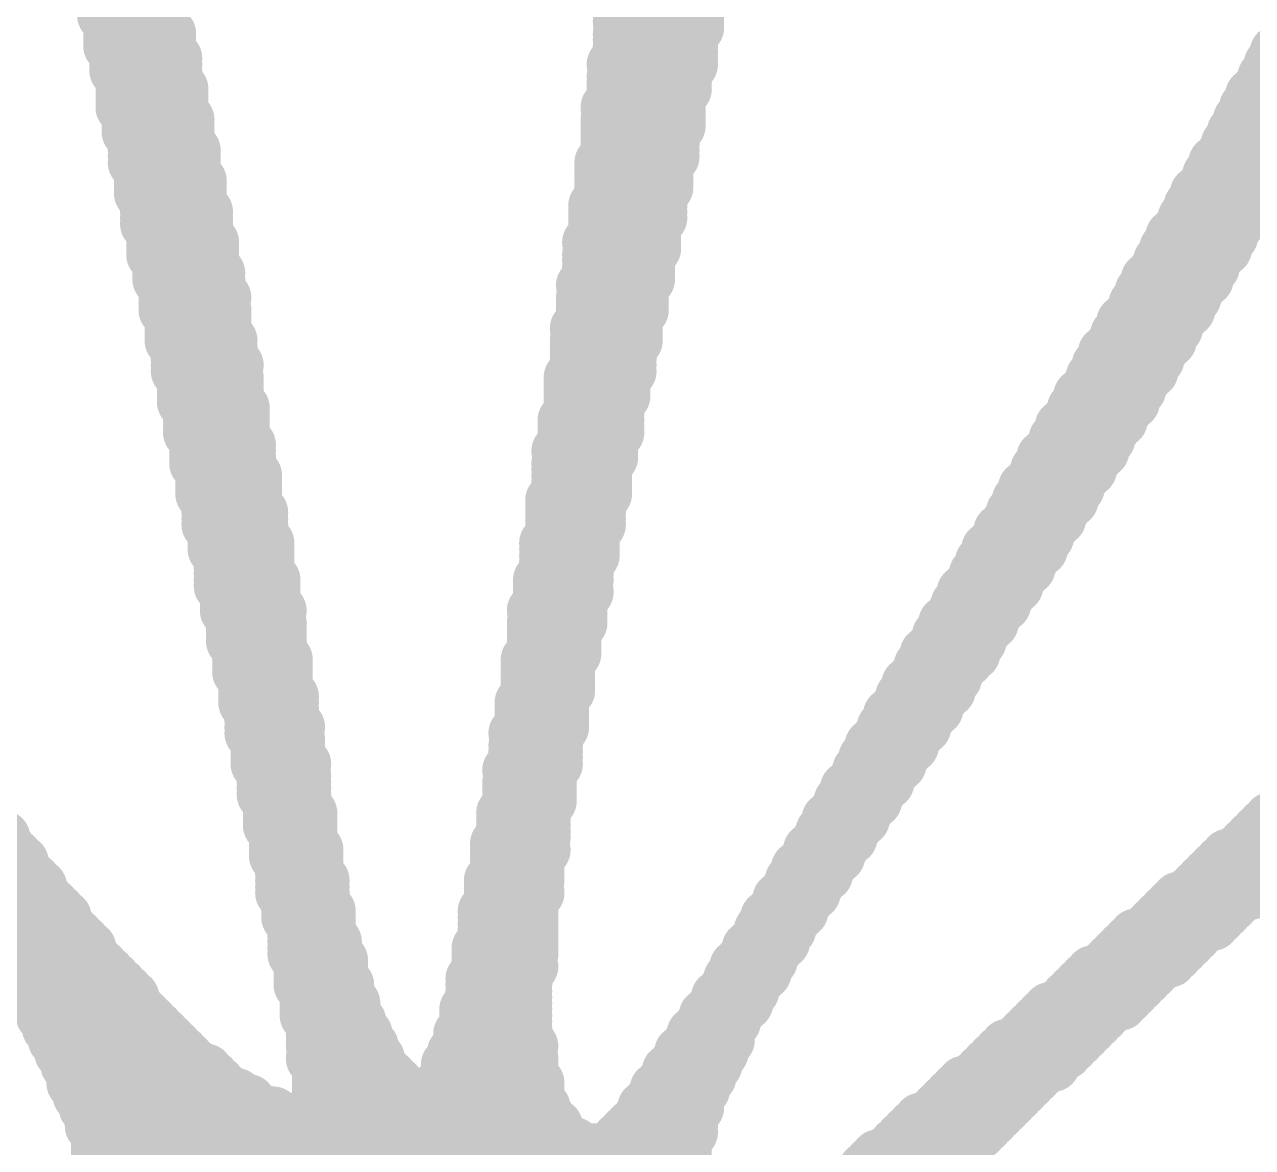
# Model space of a CAD drawing. Extents: x -305 to 3505, y -905 to 3905.
# Drawn here: x 2421.35 to 2466.35, y 2554.41 to 2595.59 of the extents above; entities that cross this region are included whole.
import ezdxf

# ---------------------------------------------------------------- set-up
doc = ezdxf.new("R2010")
doc.units = 0
doc.layers.add('2D_LINE_26', color=1, linetype='CONTINUOUS')

# ---------------------------------------------------------------- blocks, each defined once
blk = doc.blocks.new('SMOOTH_2')
at = {"const_width": 1}
blk.add_lwpolyline([(-0.5, 0, 1), (0.5, 0, 1)], format="xyb", close=True, dxfattribs=at)
blk = doc.blocks.new('DRAWING_23')
at = {"layer": '2D_LINE_26', "const_width": 2}
for points in [[(67.275, 264.375), (69.412, 264.375)], [(67.275, 264.15), (69.412, 264.15)], [(86.4, 264.375), (88.988, 264.375)], [(86.4, 264.15), (88.988, 264.15)], [(67.275, 263.925), (69.412, 263.925)], [(67.5, 263.7), (69.412, 263.7)], [(86.175, 263.7), (88.988, 263.7)], [(86.4, 263.925), (88.988, 263.925)], [(67.5, 263.475), (69.412, 263.475)], [(67.5, 263.25), (69.638, 263.25)], [(86.175, 263.25), (88.762, 263.25)], [(86.4, 263.475), (88.988, 263.475)], [(67.5, 263.025), (69.638, 263.025)], [(67.5, 262.8), (69.638, 262.8)], [(86.175, 263.025), (88.762, 263.025)], [(86.175, 262.8), (88.762, 262.8)], [(67.725, 262.575), (69.638, 262.575)], [(67.725, 262.35), (69.862, 262.35)], [(86.175, 262.575), (88.762, 262.575)], [(86.175, 262.35), (88.762, 262.35)], [(110.25, 262.575), (112.388, 262.575)], [(110.25, 262.35), (112.162, 262.35)], [(67.725, 262.125), (69.862, 262.125)], [(67.725, 261.9), (69.862, 261.9)], [(85.95, 262.125), (88.762, 262.125)], [(86.175, 261.9), (88.538, 261.9)], [(110.025, 262.125), (112.162, 262.125)], [(110.025, 261.9), (111.938, 261.9)], [(67.95, 261.675), (69.862, 261.675)], [(67.95, 261.45), (69.862, 261.45)], [(85.95, 261.675), (88.538, 261.675)], [(85.95, 261.45), (88.538, 261.45)], [(109.8, 261.675), (111.712, 261.675)], [(109.8, 261.45), (111.712, 261.45)], [(67.95, 261.225), (70.088, 261.225)], [(67.95, 261), (70.088, 261)], [(85.95, 261.225), (88.538, 261.225)], [(85.95, 261), (88.312, 261)], [(109.35, 261), (111.488, 261)], [(109.575, 261.225), (111.488, 261.225)], [(67.95, 260.775), (70.088, 260.775)], [(67.95, 260.55), (70.088, 260.55)], [(85.725, 260.55), (88.312, 260.55)], [(85.95, 260.775), (88.312, 260.775)], [(109.125, 260.55), (111.262, 260.55)], [(109.35, 260.775), (111.262, 260.775)], [(68.175, 260.325), (70.088, 260.325)], [(68.175, 260.1), (70.312, 260.1)], [(85.725, 260.1), (88.312, 260.1)], [(85.95, 260.325), (88.312, 260.325)], [(108.9, 260.1), (110.812, 260.1)], [(109.125, 260.325), (111.038, 260.325)], [(68.175, 259.875), (70.312, 259.875)], [(68.175, 259.65), (70.312, 259.65)], [(85.725, 259.875), (88.312, 259.875)], [(85.725, 259.65), (88.088, 259.65)], [(108.675, 259.65), (110.588, 259.65)], [(108.9, 259.875), (110.812, 259.875)], [(68.4, 259.425), (70.312, 259.425)], [(68.4, 259.2), (70.312, 259.2)], [(85.725, 259.425), (88.088, 259.425)], [(85.725, 259.2), (88.088, 259.2)], [(108.45, 259.2), (110.362, 259.2)], [(108.675, 259.425), (110.588, 259.425)], [(68.4, 258.975), (70.538, 258.975)], [(68.4, 258.75), (70.538, 258.75)], [(85.725, 258.975), (88.088, 258.975)], [(85.725, 258.75), (88.088, 258.75)], [(108.225, 258.75), (110.138, 258.75)], [(108.45, 258.975), (110.362, 258.975)], [(68.4, 258.525), (70.538, 258.525)], [(68.625, 258.3), (70.538, 258.3)], [(85.5, 258.525), (87.862, 258.525)], [(85.5, 258.3), (87.862, 258.3)], [(108, 258.525), (110.138, 258.525)], [(108, 258.3), (109.912, 258.3)], [(68.625, 258.075), (70.538, 258.075)], [(68.625, 257.85), (70.762, 257.85)], [(85.5, 258.075), (87.862, 258.075)], [(85.5, 257.85), (87.862, 257.85)], [(107.775, 258.075), (109.912, 258.075)], [(107.775, 257.85), (109.688, 257.85)], [(68.625, 257.625), (70.762, 257.625)], [(68.625, 257.4), (70.762, 257.4)], [(85.5, 257.625), (87.862, 257.625)], [(85.5, 257.4), (87.638, 257.4)], [(107.325, 257.4), (109.462, 257.4)], [(107.55, 257.625), (109.462, 257.625)], [(68.85, 257.175), (70.762, 257.175)], [(68.85, 256.95), (70.762, 256.95)], [(85.275, 256.95), (87.638, 256.95)], [(85.5, 257.175), (87.638, 257.175)], [(107.1, 256.95), (109.238, 256.95)], [(107.325, 257.175), (109.238, 257.175)], [(68.85, 256.725), (70.988, 256.725)], [(68.85, 256.5), (70.988, 256.5)], [(85.275, 256.725), (87.638, 256.725)], [(85.275, 256.5), (87.638, 256.5)], [(106.875, 256.5), (108.788, 256.5)], [(107.1, 256.725), (109.012, 256.725)], [(68.85, 256.275), (70.988, 256.275)], [(69.075, 256.05), (70.988, 256.05)], [(85.275, 256.275), (87.412, 256.275)], [(85.275, 256.05), (87.412, 256.05)], [(106.65, 256.05), (108.562, 256.05)], [(106.875, 256.275), (108.788, 256.275)], [(69.075, 255.825), (70.988, 255.825)], [(69.075, 255.6), (71.212, 255.6)], [(85.05, 255.6), (87.412, 255.6)], [(85.275, 255.825), (87.412, 255.825)], [(106.425, 255.825), (108.562, 255.825)], [(106.425, 255.6), (108.338, 255.6)], [(69.075, 255.375), (71.212, 255.375)], [(69.075, 255.15), (71.212, 255.15)], [(85.05, 255.15), (87.188, 255.15)], [(85.275, 255.375), (87.412, 255.375)], [(106.2, 255.375), (108.338, 255.375)], [(106.2, 255.15), (108.112, 255.15)], [(69.3, 254.925), (71.212, 254.925)], [(69.3, 254.7), (71.212, 254.7)], [(85.05, 254.925), (87.188, 254.925)], [(85.05, 254.7), (87.188, 254.7)], [(105.975, 254.925), (107.888, 254.925)], [(105.975, 254.7), (107.888, 254.7)], [(69.3, 254.475), (71.438, 254.475)], [(69.3, 254.25), (71.438, 254.25)], [(85.05, 254.475), (87.188, 254.475)], [(85.05, 254.25), (87.188, 254.25)], [(105.525, 254.25), (107.662, 254.25)], [(105.75, 254.475), (107.662, 254.475)], [(69.525, 254.025), (71.438, 254.025)], [(69.525, 253.8), (71.438, 253.8)], [(84.825, 254.025), (86.962, 254.025)], [(85.05, 253.8), (86.962, 253.8)], [(105.3, 253.8), (107.212, 253.8)], [(105.525, 254.025), (107.438, 254.025)], [(69.525, 253.575), (71.662, 253.575)], [(69.525, 253.35), (71.438, 253.35)], [(84.825, 253.575), (86.962, 253.575)], [(84.825, 253.35), (86.962, 253.35)], [(105.075, 253.35), (106.988, 253.35)], [(105.3, 253.575), (107.212, 253.575)], [(69.525, 253.125), (71.662, 253.125)], [(69.75, 252.9), (71.662, 252.9)], [(84.825, 253.125), (86.962, 253.125)], [(84.825, 252.9), (86.738, 252.9)], [(104.85, 252.9), (106.762, 252.9)], [(105.075, 253.125), (106.988, 253.125)], [(69.75, 252.675), (71.662, 252.675)], [(69.75, 252.45), (71.662, 252.45)], [(84.6, 252.45), (86.738, 252.45)], [(84.825, 252.675), (86.738, 252.675)], [(104.625, 252.675), (106.538, 252.675)], [(104.625, 252.45), (106.538, 252.45)], [(69.75, 252.225), (71.662, 252.225)], [(69.75, 252), (71.888, 252)], [(84.6, 252), (86.738, 252)], [(84.825, 252.225), (86.738, 252.225)], [(104.4, 252.225), (106.312, 252.225)], [(104.4, 252), (106.312, 252)], [(69.975, 251.775), (71.888, 251.775)], [(69.975, 251.55), (71.888, 251.55)], [(84.6, 251.775), (86.512, 251.775)], [(84.6, 251.55), (86.512, 251.55)], [(103.95, 251.55), (105.862, 251.55)], [(104.175, 251.775), (106.088, 251.775)], [(69.975, 251.325), (71.888, 251.325)], [(69.975, 251.1), (72.112, 251.1)], [(84.6, 251.325), (86.512, 251.325)], [(84.6, 251.1), (86.512, 251.1)], [(103.725, 251.1), (105.638, 251.1)], [(103.95, 251.325), (105.862, 251.325)], [(69.975, 250.875), (71.888, 250.875)], [(70.2, 250.65), (72.112, 250.65)], [(84.375, 250.65), (86.288, 250.65)], [(84.6, 250.875), (86.512, 250.875)], [(103.5, 250.65), (105.412, 250.65)], [(103.725, 250.875), (105.638, 250.875)], [(70.2, 250.425), (72.112, 250.425)], [(70.2, 250.2), (72.112, 250.2)], [(84.375, 250.425), (86.288, 250.425)], [(84.375, 250.2), (86.288, 250.2)], [(103.275, 250.2), (105.188, 250.2)], [(103.5, 250.425), (105.188, 250.425)], [(70.2, 249.975), (72.112, 249.975)], [(70.2, 249.75), (72.112, 249.75)], [(84.375, 249.975), (86.288, 249.975)], [(84.375, 249.75), (86.062, 249.75)], [(103.05, 249.975), (104.962, 249.975)], [(103.05, 249.75), (104.962, 249.75)], [(70.425, 249.525), (72.338, 249.525)], [(70.425, 249.3), (72.338, 249.3)], [(84.375, 249.525), (86.062, 249.525)], [(84.375, 249.3), (86.062, 249.3)], [(102.825, 249.525), (104.738, 249.525)], [(102.825, 249.3), (104.512, 249.3)], [(70.425, 249.075), (72.338, 249.075)], [(70.425, 248.85), (72.338, 248.85)], [(84.15, 249.075), (86.062, 249.075)], [(84.15, 248.85), (86.062, 248.85)], [(102.375, 248.85), (104.288, 248.85)], [(102.6, 249.075), (104.512, 249.075)], [(70.425, 248.625), (72.338, 248.625)], [(70.65, 248.4), (72.338, 248.4)], [(84.15, 248.625), (86.062, 248.625)], [(84.15, 248.4), (85.838, 248.4)], [(102.15, 248.4), (104.062, 248.4)], [(102.375, 248.625), (104.062, 248.625)], [(70.65, 248.175), (72.562, 248.175)], [(70.65, 247.95), (72.562, 247.95)], [(83.925, 247.95), (85.838, 247.95)], [(84.15, 248.175), (85.838, 248.175)], [(101.925, 247.95), (103.838, 247.95)], [(102.15, 248.175), (103.838, 248.175)], [(70.65, 247.725), (72.562, 247.725)], [(70.65, 247.5), (72.562, 247.5)], [(83.925, 247.5), (85.612, 247.5)], [(84.15, 247.725), (85.838, 247.725)], [(101.7, 247.725), (103.612, 247.725)], [(101.7, 247.5), (103.388, 247.5)], [(70.875, 247.275), (72.562, 247.275)], [(70.875, 247.05), (72.788, 247.05)], [(83.925, 247.275), (85.612, 247.275)], [(83.925, 247.05), (85.612, 247.05)], [(101.475, 247.275), (103.388, 247.275)], [(101.475, 247.05), (103.162, 247.05)], [(70.875, 246.825), (72.788, 246.825)], [(70.875, 246.6), (72.788, 246.6)], [(83.925, 246.825), (85.612, 246.825)], [(83.925, 246.6), (85.612, 246.6)], [(101.025, 246.6), (102.938, 246.6)], [(101.25, 246.825), (102.938, 246.825)], [(70.875, 246.375), (72.788, 246.375)], [(71.1, 246.15), (72.788, 246.15)], [(83.7, 246.15), (85.388, 246.15)], [(83.925, 246.375), (85.612, 246.375)], [(100.8, 246.15), (102.712, 246.15)], [(101.025, 246.375), (102.712, 246.375)], [(71.1, 245.925), (72.788, 245.925)], [(71.1, 245.7), (73.012, 245.7)], [(83.7, 245.925), (85.388, 245.925)], [(83.7, 245.7), (85.388, 245.7)], [(100.575, 245.7), (102.262, 245.7)], [(100.8, 245.925), (102.488, 245.925)], [(71.1, 245.475), (73.012, 245.475)], [(71.1, 245.25), (73.012, 245.25)], [(83.7, 245.475), (85.388, 245.475)], [(83.7, 245.25), (85.388, 245.25)], [(100.35, 245.25), (102.038, 245.25)], [(100.575, 245.475), (102.262, 245.475)], [(71.325, 245.025), (73.012, 245.025)], [(71.325, 244.8), (73.012, 244.8)], [(83.7, 245.025), (85.162, 245.025)], [(83.7, 244.8), (85.162, 244.8)], [(100.125, 245.025), (101.812, 245.025)], [(100.125, 244.8), (101.812, 244.8)], [(71.325, 244.575), (73.238, 244.575)], [(71.325, 244.35), (73.238, 244.35)], [(83.475, 244.575), (85.162, 244.575)], [(83.475, 244.35), (85.162, 244.35)], [(99.675, 244.35), (101.588, 244.35)], [(99.9, 244.575), (101.588, 244.575)], [(71.55, 244.125), (73.238, 244.125)], [(71.55, 243.9), (73.238, 243.9)], [(83.475, 244.125), (85.162, 244.125)], [(83.475, 243.9), (84.938, 243.9)], [(99.45, 243.9), (101.138, 243.9)], [(99.675, 244.125), (101.362, 244.125)], [(71.55, 243.675), (73.238, 243.675)], [(71.55, 243.45), (73.238, 243.45)], [(83.475, 243.675), (84.938, 243.675)], [(83.475, 243.45), (84.938, 243.45)], [(99.225, 243.45), (100.912, 243.45)], [(99.45, 243.675), (101.138, 243.675)], [(71.55, 243.225), (73.462, 243.225)], [(71.55, 243), (73.462, 243)], [(83.25, 243.225), (84.938, 243.225)], [(83.25, 243), (84.712, 243)], [(99, 243), (100.688, 243)], [(99.225, 243.225), (100.688, 243.225)], [(71.775, 242.775), (73.462, 242.775)], [(71.775, 242.55), (73.462, 242.55)], [(83.25, 242.775), (84.938, 242.775)], [(83.25, 242.55), (84.712, 242.55)], [(98.775, 242.775), (100.462, 242.775)], [(98.775, 242.55), (100.238, 242.55)], [(71.775, 242.325), (73.462, 242.325)], [(71.775, 242.1), (73.688, 242.1)], [(83.025, 242.1), (84.712, 242.1)], [(83.25, 242.325), (84.712, 242.325)], [(98.55, 242.325), (100.238, 242.325)], [(98.55, 242.1), (100.012, 242.1)], [(72, 241.875), (73.462, 241.875)], [(72, 241.65), (73.688, 241.65)], [(83.025, 241.65), (84.712, 241.65)], [(83.25, 241.875), (84.712, 241.875)], [(98.1, 241.65), (99.788, 241.65)], [(98.325, 241.875), (99.788, 241.875)], [(72, 241.425), (73.688, 241.425)], [(72, 241.2), (73.688, 241.2)], [(83.025, 241.425), (84.488, 241.425)], [(83.025, 241.2), (84.488, 241.2)], [(97.875, 241.2), (99.338, 241.2)], [(98.1, 241.425), (99.562, 241.425)], [(72, 240.975), (73.688, 240.975)], [(72.225, 240.75), (73.688, 240.75)], [(83.025, 240.975), (84.488, 240.975)], [(83.025, 240.75), (84.488, 240.75)], [(97.65, 240.75), (99.112, 240.75)], [(97.875, 240.975), (99.338, 240.975)], [(72.225, 240.525), (73.688, 240.525)], [(72.225, 240.3), (73.912, 240.3)], [(82.8, 240.3), (84.262, 240.3)], [(83.025, 240.525), (84.488, 240.525)], [(97.425, 240.525), (99.112, 240.525)], [(97.425, 240.3), (98.888, 240.3)], [(72.225, 240.075), (73.912, 240.075)], [(72.225, 239.85), (73.912, 239.85)], [(82.8, 240.075), (84.262, 240.075)], [(82.8, 239.85), (84.262, 239.85)], [(97.2, 240.075), (98.662, 240.075)], [(97.2, 239.85), (98.438, 239.85)], [(72.45, 239.625), (73.912, 239.625)], [(72.45, 239.4), (73.912, 239.4)], [(82.8, 239.625), (84.262, 239.625)], [(82.8, 239.4), (84.262, 239.4)], [(96.75, 239.4), (98.212, 239.4)], [(96.975, 239.625), (98.438, 239.625)], [(72.45, 239.175), (73.912, 239.175)], [(72.45, 238.95), (74.138, 238.95)], [(82.8, 239.175), (84.262, 239.175)], [(82.8, 238.95), (84.038, 238.95)], [(96.525, 238.95), (97.988, 238.95)], [(96.75, 239.175), (98.212, 239.175)], [(72.45, 238.725), (74.138, 238.725)], [(72.675, 238.5), (74.138, 238.5)], [(82.575, 238.725), (84.038, 238.725)], [(82.575, 238.5), (84.038, 238.5)], [(96.3, 238.5), (97.762, 238.5)], [(96.525, 238.725), (97.762, 238.725)], [(72.675, 238.275), (74.138, 238.275)], [(72.675, 238.05), (74.138, 238.05)], [(82.575, 238.275), (84.038, 238.275)], [(82.575, 238.05), (84.038, 238.05)], [(96.075, 238.275), (97.538, 238.275)], [(96.075, 238.05), (97.312, 238.05)], [(72.675, 237.825), (74.362, 237.825)], [(72.675, 237.6), (74.138, 237.6)], [(82.35, 237.6), (83.812, 237.6)], [(82.575, 237.825), (84.038, 237.825)], [(95.85, 237.825), (97.312, 237.825)], [(95.85, 237.6), (97.088, 237.6)], [(72.9, 237.375), (74.362, 237.375)], [(72.9, 237.15), (74.362, 237.15)], [(82.35, 237.15), (83.812, 237.15)], [(82.575, 237.375), (83.812, 237.375)], [(95.4, 237.15), (96.862, 237.15)], [(95.625, 237.375), (96.862, 237.375)], [(72.9, 236.925), (74.362, 236.925)], [(72.9, 236.7), (74.362, 236.7)], [(82.35, 236.925), (83.812, 236.925)], [(82.35, 236.7), (83.812, 236.7)], [(95.175, 236.7), (96.412, 236.7)], [(95.4, 236.925), (96.638, 236.925)], [(72.9, 236.475), (74.588, 236.475)], [(73.125, 236.25), (74.362, 236.25)], [(82.125, 236.25), (83.588, 236.25)], [(82.35, 236.475), (83.812, 236.475)], [(94.95, 236.25), (96.188, 236.25)], [(95.175, 236.475), (96.412, 236.475)], [(73.125, 236.025), (74.588, 236.025)], [(73.125, 235.8), (74.588, 235.8)], [(82.125, 235.8), (83.588, 235.8)], [(82.35, 236.025), (83.588, 236.025)], [(94.725, 235.8), (95.962, 235.8)], [(94.95, 236.025), (95.962, 236.025)], [(73.125, 235.575), (74.588, 235.575)], [(73.125, 235.35), (74.588, 235.35)], [(82.125, 235.575), (83.588, 235.575)], [(82.125, 235.35), (83.588, 235.35)], [(94.5, 235.575), (95.738, 235.575)], [(94.5, 235.35), (95.512, 235.35)], [(73.35, 235.125), (74.588, 235.125)], [(73.35, 234.9), (74.588, 234.9)], [(82.125, 235.125), (83.588, 235.125)], [(82.125, 234.9), (83.362, 234.9)], [(94.275, 235.125), (95.512, 235.125)], [(94.275, 234.9), (95.288, 234.9)], [(73.35, 234.675), (74.812, 234.675)], [(73.35, 234.45), (74.812, 234.45)], [(81.9, 234.675), (83.362, 234.675)], [(81.9, 234.45), (83.362, 234.45)], [(93.825, 234.45), (95.062, 234.45)], [(94.05, 234.675), (95.062, 234.675)], [(110.025, 234.45), (112.162, 234.45)], [(73.35, 234.225), (74.812, 234.225)], [(73.575, 234), (74.812, 234)], [(81.9, 234.225), (83.362, 234.225)], [(81.9, 234), (83.362, 234)], [(93.6, 234), (94.612, 234)], [(93.825, 234.225), (94.838, 234.225)], [(109.575, 234), (111.712, 234)], [(109.8, 234.225), (112.162, 234.225)], [(61.2, 233.775), (63.562, 233.775)], [(61.425, 233.55), (63.562, 233.55)], [(73.575, 233.775), (74.812, 233.775)], [(73.575, 233.55), (74.812, 233.55)], [(81.675, 233.55), (83.138, 233.55)], [(81.9, 233.775), (83.362, 233.775)], [(93.375, 233.55), (94.388, 233.55)], [(93.6, 233.775), (94.612, 233.775)], [(109.125, 233.55), (111.262, 233.55)], [(109.35, 233.775), (111.488, 233.775)], [(61.425, 233.325), (63.788, 233.325)], [(61.65, 233.1), (64.012, 233.1)], [(73.575, 233.325), (75.038, 233.325)], [(73.575, 233.1), (75.038, 233.1)], [(81.675, 233.325), (83.362, 233.325)], [(81.675, 233.1), (83.138, 233.1)], [(93.15, 233.325), (94.162, 233.325)], [(93.15, 233.1), (94.162, 233.1)], [(108.45, 233.1), (110.812, 233.1)], [(108.9, 233.325), (111.038, 233.325)], [(61.875, 232.875), (64.238, 232.875)], [(61.875, 232.65), (64.238, 232.65)], [(73.8, 232.875), (75.038, 232.875)], [(73.8, 232.65), (75.038, 232.65)], [(81.675, 232.875), (83.138, 232.875)], [(81.675, 232.65), (83.138, 232.65)], [(92.7, 232.65), (93.712, 232.65)], [(92.925, 232.875), (93.938, 232.875)], [(108, 232.65), (110.138, 232.65)], [(108.225, 232.875), (110.362, 232.875)], [(62.1, 232.425), (64.462, 232.425)], [(62.325, 232.2), (64.688, 232.2)], [(73.8, 232.425), (75.038, 232.425)], [(73.8, 232.2), (75.262, 232.2)], [(81.45, 232.2), (83.138, 232.2)], [(81.675, 232.425), (83.138, 232.425)], [(92.475, 232.2), (93.488, 232.2)], [(92.7, 232.425), (93.712, 232.425)], [(107.55, 232.2), (109.688, 232.2)], [(107.775, 232.425), (109.912, 232.425)], [(62.325, 231.975), (64.912, 231.975)], [(62.55, 231.75), (64.912, 231.75)], [(73.8, 231.975), (75.262, 231.975)], [(73.8, 231.75), (75.262, 231.75)], [(81.45, 231.975), (82.912, 231.975)], [(81.45, 231.75), (83.138, 231.75)], [(92.25, 231.75), (93.262, 231.75)], [(92.475, 231.975), (93.262, 231.975)], [(107.1, 231.75), (109.238, 231.75)], [(107.325, 231.975), (109.462, 231.975)], [(62.775, 231.525), (65.138, 231.525)], [(62.775, 231.3), (65.362, 231.3)], [(74.025, 231.525), (75.262, 231.525)], [(74.025, 231.3), (75.262, 231.3)], [(81.45, 231.525), (82.912, 231.525)], [(81.45, 231.3), (82.912, 231.3)], [(92.025, 231.525), (93.038, 231.525)], [(92.025, 231.3), (92.812, 231.3)], [(106.425, 231.3), (108.562, 231.3)], [(106.65, 231.525), (108.788, 231.525)], [(63, 231.075), (65.588, 231.075)], [(63, 230.85), (65.812, 230.85)], [(74.025, 231.075), (75.488, 231.075)], [(74.025, 230.85), (75.488, 230.85)], [(81.225, 231.075), (82.912, 231.075)], [(81.225, 230.85), (82.912, 230.85)], [(91.575, 230.85), (92.588, 230.85)], [(91.8, 231.075), (92.812, 231.075)], [(105.975, 230.85), (108.112, 230.85)], [(106.2, 231.075), (108.338, 231.075)], [(63.225, 230.625), (65.812, 230.625)], [(63.225, 230.4), (66.038, 230.4)], [(74.25, 230.625), (75.488, 230.625)], [(74.25, 230.4), (75.488, 230.4)], [(81.225, 230.625), (82.912, 230.625)], [(81.225, 230.4), (82.912, 230.4)], [(91.35, 230.4), (92.362, 230.4)], [(91.575, 230.625), (92.362, 230.625)], [(105.525, 230.4), (107.438, 230.4)], [(105.75, 230.625), (107.888, 230.625)], [(63.45, 230.175), (66.262, 230.175)], [(63.675, 229.95), (66.488, 229.95)], [(74.25, 230.175), (75.488, 230.175)], [(74.25, 229.95), (75.712, 229.95)], [(81.225, 230.175), (82.912, 230.175)], [(81.225, 229.95), (82.912, 229.95)], [(91.125, 229.95), (92.138, 229.95)], [(91.35, 230.175), (92.138, 230.175)], [(104.85, 229.95), (106.988, 229.95)], [(105.075, 230.175), (107.212, 230.175)], [(63.675, 229.725), (66.712, 229.725)], [(63.9, 229.5), (66.712, 229.5)], [(74.25, 229.725), (75.712, 229.725)], [(74.25, 229.5), (75.712, 229.5)], [(81, 229.725), (82.912, 229.725)], [(81, 229.5), (82.912, 229.5)], [(90.9, 229.725), (91.912, 229.725)], [(90.9, 229.5), (91.688, 229.5)], [(104.4, 229.5), (106.538, 229.5)], [(104.625, 229.725), (106.762, 229.725)], [(63.9, 229.275), (66.938, 229.275)], [(64.125, 229.05), (67.162, 229.05)], [(74.475, 229.275), (75.938, 229.275)], [(74.475, 229.05), (75.938, 229.05)], [(81, 229.275), (82.688, 229.275)], [(81, 229.05), (82.912, 229.05)], [(90.45, 229.05), (91.462, 229.05)], [(90.675, 229.275), (91.688, 229.275)], [(103.95, 229.05), (105.862, 229.05)], [(104.175, 229.275), (106.312, 229.275)], [(64.125, 228.825), (67.388, 228.825)], [(64.35, 228.6), (67.612, 228.6)], [(74.475, 228.825), (75.938, 228.825)], [(74.475, 228.6), (75.938, 228.6)], [(80.775, 228.6), (82.688, 228.6)], [(81, 228.825), (82.688, 228.825)], [(90.225, 228.6), (91.238, 228.6)], [(90.45, 228.825), (91.462, 228.825)], [(103.275, 228.6), (105.412, 228.6)], [(103.5, 228.825), (105.638, 228.825)], [(64.575, 228.375), (67.838, 228.375)], [(64.575, 228.15), (68.062, 228.15)], [(74.475, 228.375), (76.162, 228.375)], [(74.7, 228.15), (76.162, 228.15)], [(80.775, 228.375), (82.688, 228.375)], [(80.775, 228.15), (82.688, 228.15)], [(90, 228.15), (91.012, 228.15)], [(90.225, 228.375), (91.012, 228.375)], [(102.825, 228.15), (104.962, 228.15)], [(103.05, 228.375), (105.188, 228.375)], [(64.8, 227.925), (68.288, 227.925)], [(64.8, 227.7), (68.288, 227.7)], [(74.7, 227.925), (76.162, 227.925)], [(74.7, 227.7), (76.388, 227.7)], [(80.775, 227.925), (82.688, 227.925)], [(80.775, 227.7), (82.688, 227.7)], [(89.775, 227.925), (90.788, 227.925)], [(89.775, 227.7), (90.788, 227.7)], [(102.375, 227.7), (104.512, 227.7)], [(102.6, 227.925), (104.738, 227.925)], [(65.025, 227.475), (68.512, 227.475)], [(65.025, 227.25), (68.738, 227.25)], [(74.7, 227.475), (76.388, 227.475)], [(74.7, 227.25), (76.388, 227.25)], [(80.55, 227.475), (82.688, 227.475)], [(80.55, 227.25), (82.688, 227.25)], [(89.325, 227.25), (90.338, 227.25)], [(89.55, 227.475), (90.562, 227.475)], [(101.7, 227.25), (103.838, 227.25)], [(101.925, 227.475), (104.062, 227.475)], [(65.25, 227.025), (68.962, 227.025)], [(65.25, 226.8), (69.188, 226.8)], [(74.925, 227.025), (76.612, 227.025)], [(74.925, 226.8), (76.612, 226.8)], [(80.55, 227.025), (82.688, 227.025)], [(80.55, 226.8), (82.688, 226.8)], [(89.1, 226.8), (90.112, 226.8)], [(89.325, 227.025), (90.338, 227.025)], [(101.25, 226.8), (103.388, 226.8)], [(101.475, 227.025), (103.612, 227.025)], [(65.475, 226.575), (69.412, 226.575)], [(65.475, 226.35), (69.638, 226.35)], [(74.925, 226.575), (76.838, 226.575)], [(74.925, 226.35), (76.838, 226.35)], [(80.325, 226.575), (82.688, 226.575)], [(80.325, 226.35), (82.688, 226.35)], [(88.875, 226.575), (90.112, 226.575)], [(88.875, 226.35), (90.112, 226.35)], [(100.8, 226.35), (102.938, 226.35)], [(101.025, 226.575), (103.162, 226.575)], [(65.7, 226.125), (69.862, 226.125)], [(65.7, 225.9), (70.088, 225.9)], [(74.925, 226.125), (77.062, 226.125)], [(75.15, 225.9), (77.062, 225.9)], [(80.1, 225.9), (82.688, 225.9)], [(80.325, 226.125), (82.912, 226.125)], [(88.425, 225.9), (89.888, 225.9)], [(88.65, 226.125), (89.888, 226.125)], [(100.125, 225.9), (102.488, 225.9)], [(100.35, 226.125), (102.712, 226.125)], [(65.925, 225.675), (70.312, 225.675)], [(65.925, 225.45), (70.538, 225.45)], [(74.925, 225.675), (77.288, 225.675)], [(75.15, 225.45), (77.288, 225.45)], [(79.875, 225.45), (82.912, 225.45)], [(80.1, 225.675), (82.912, 225.675)], [(88.2, 225.45), (89.662, 225.45)], [(88.425, 225.675), (89.662, 225.675)], [(99.675, 225.45), (102.038, 225.45)], [(99.9, 225.675), (102.038, 225.675)], [(66.15, 225.225), (70.988, 225.225)], [(66.15, 225), (71.212, 225)], [(75.15, 225.225), (77.512, 225.225)], [(75.15, 225), (77.738, 225)], [(79.875, 225.225), (82.912, 225.225)], [(79.875, 225), (82.912, 225)], [(87.975, 225.225), (89.438, 225.225)], [(87.975, 225), (89.438, 225)], [(99.225, 225), (101.362, 225)], [(99.45, 225.225), (101.588, 225.225)], [(66.15, 224.775), (71.438, 224.775)], [(66.375, 224.55), (71.662, 224.55)], [(75.15, 224.775), (77.962, 224.775)], [(75.15, 224.55), (78.188, 224.55)], [(79.65, 224.775), (83.138, 224.775)], [(79.65, 224.55), (83.138, 224.55)], [(87.525, 224.55), (89.212, 224.55)], [(87.75, 224.775), (89.212, 224.775)], [(98.55, 224.55), (100.912, 224.55)], [(98.775, 224.775), (101.138, 224.775)], [(66.375, 224.325), (72.112, 224.325)], [(66.6, 224.1), (72.562, 224.1)], [(75.15, 224.325), (78.412, 224.325)], [(75.15, 224.1), (79.088, 224.1)], [(79.425, 224.1), (83.138, 224.1)], [(79.65, 224.325), (83.138, 224.325)], [(87.3, 224.1), (88.988, 224.1)], [(87.525, 224.325), (88.988, 224.325)], [(98.1, 224.1), (100.462, 224.1)], [(98.325, 224.325), (100.688, 224.325)], [(66.6, 223.875), (72.788, 223.875)], [(66.825, 223.65), (73.462, 223.65)], [(75.375, 223.875), (83.362, 223.875)], [(75.375, 223.65), (83.362, 223.65)], [(87.075, 223.875), (88.988, 223.875)], [(87.075, 223.65), (88.762, 223.65)], [(97.65, 223.65), (100.012, 223.65)], [(97.875, 223.875), (100.238, 223.875)], [(66.825, 223.425), (74.138, 223.425)], [(66.825, 223.2), (83.812, 223.2)], [(74.475, 223.425), (74.588, 223.425)], [(74.925, 223.425), (83.588, 223.425)], [(86.625, 223.2), (88.762, 223.2)], [(86.85, 223.425), (88.762, 223.425)], [(96.975, 223.2), (99.562, 223.2)], [(97.2, 223.425), (99.788, 223.425)], [(67.05, 222.975), (83.812, 222.975)], [(67.05, 222.75), (84.038, 222.75)], [(86.175, 222.75), (88.538, 222.75)], [(86.4, 222.975), (88.762, 222.975)], [(96.525, 222.75), (99.112, 222.75)], [(96.75, 222.975), (99.338, 222.975)], [(67.05, 222.525), (84.488, 222.525)], [(67.05, 222.3), (85.162, 222.3)], [(85.5, 222.3), (88.538, 222.3)], [(85.95, 222.525), (88.538, 222.525)], [(96.075, 222.3), (98.662, 222.3)], [(96.3, 222.525), (98.888, 222.525)], [(67.05, 222.075), (88.538, 222.075)], [(67.275, 221.85), (88.312, 221.85)], [(95.4, 221.85), (98.212, 221.85)], [(95.625, 222.075), (98.438, 222.075)], [(67.275, 221.625), (88.538, 221.625)], [(95.175, 221.625), (98.212, 221.625)]]:
    blk.add_lwpolyline(points, dxfattribs=at)
at = {"layer": '2D_LINE_26'}
for p in [(67.275, 264.375), (67.275, 264.15), (69.412, 264.375), (69.412, 264.15), (86.4, 264.375), (86.4, 264.15), (88.988, 264.375), (88.988, 264.15), (67.275, 263.925), (67.5, 263.7), (69.412, 263.925), (69.412, 263.7), (86.175, 263.7), (86.4, 263.925), (88.988, 263.925), (88.988, 263.7), (67.5, 263.475), (67.5, 263.25), (69.412, 263.475), (69.638, 263.25), (86.175, 263.25), (86.4, 263.475), (88.762, 263.25), (88.988, 263.475), (67.5, 263.025), (67.5, 262.8), (69.638, 263.025), (69.638, 262.8), (86.175, 263.025), (86.175, 262.8), (88.762, 263.025), (88.762, 262.8), (67.725, 262.575), (67.725, 262.35), (69.638, 262.575), (69.862, 262.35), (86.175, 262.575), (86.175, 262.35), (88.762, 262.575), (88.762, 262.35), (110.25, 262.575), (110.25, 262.35), (67.725, 262.125), (67.725, 261.9), (69.862, 262.125), (69.862, 261.9), (85.95, 262.125), (86.175, 261.9), (88.538, 261.9), (88.762, 262.125), (110.025, 262.125), (110.025, 261.9), (67.95, 261.675), (67.95, 261.45), (69.862, 261.675), (69.862, 261.45), (85.95, 261.675), (85.95, 261.45), (88.538, 261.675), (88.538, 261.45), (109.8, 261.675), (109.8, 261.45), (67.95, 261.225), (67.95, 261), (70.088, 261.225), (70.088, 261), (85.95, 261.225), (85.95, 261), (88.312, 261), (88.538, 261.225), (109.35, 261), (109.575, 261.225), (67.95, 260.775), (67.95, 260.55), (70.088, 260.775), (70.088, 260.55), (85.725, 260.55), (85.95, 260.775), (88.312, 260.775), (88.312, 260.55), (109.125, 260.55), (109.35, 260.775), (68.175, 260.325), (68.175, 260.1), (70.088, 260.325), (70.312, 260.1), (85.725, 260.1), (85.95, 260.325), (88.312, 260.325), (88.312, 260.1), (108.9, 260.1), (109.125, 260.325), (68.175, 259.875), (68.175, 259.65), (70.312, 259.875), (70.312, 259.65), (85.725, 259.875), (85.725, 259.65), (88.088, 259.65), (88.312, 259.875), (108.675, 259.65), (108.9, 259.875), (68.4, 259.425), (68.4, 259.2), (70.312, 259.425), (70.312, 259.2), (85.725, 259.425), (85.725, 259.2), (88.088, 259.425), (88.088, 259.2), (108.45, 259.2), (108.675, 259.425), (68.4, 258.975), (68.4, 258.75), (70.538, 258.975), (70.538, 258.75), (85.725, 258.975), (85.725, 258.75), (88.088, 258.975), (88.088, 258.75), (108.225, 258.75), (108.45, 258.975), (110.138, 258.75), (68.4, 258.525), (68.625, 258.3), (70.538, 258.525), (70.538, 258.3), (85.5, 258.525), (85.5, 258.3), (87.862, 258.525), (87.862, 258.3), (108, 258.525), (108, 258.3), (109.912, 258.3), (110.138, 258.525), (68.625, 258.075), (68.625, 257.85), (70.538, 258.075), (70.762, 257.85), (85.5, 258.075), (85.5, 257.85), (87.862, 258.075), (87.862, 257.85), (107.775, 258.075), (107.775, 257.85), (109.688, 257.85), (109.912, 258.075), (68.625, 257.625), (68.625, 257.4), (70.762, 257.625), (70.762, 257.4), (85.5, 257.625), (85.5, 257.4), (87.638, 257.4), (87.862, 257.625), (107.325, 257.4), (107.55, 257.625), (109.462, 257.625), (109.462, 257.4), (68.85, 257.175), (68.85, 256.95), (70.762, 257.175), (70.762, 256.95), (85.275, 256.95), (85.5, 257.175), (87.638, 257.175), (87.638, 256.95), (107.1, 256.95), (107.325, 257.175), (109.238, 257.175), (109.238, 256.95), (68.85, 256.725), (68.85, 256.5), (70.988, 256.725), (70.988, 256.5), (85.275, 256.725), (85.275, 256.5), (87.638, 256.725), (87.638, 256.5), (106.875, 256.5), (107.1, 256.725), (108.788, 256.5), (109.012, 256.725), (68.85, 256.275), (69.075, 256.05), (70.988, 256.275), (70.988, 256.05), (85.275, 256.275), (85.275, 256.05), (87.412, 256.275), (87.412, 256.05), (106.65, 256.05), (106.875, 256.275), (108.562, 256.05), (108.788, 256.275), (69.075, 255.825), (69.075, 255.6), (70.988, 255.825), (71.212, 255.6), (85.05, 255.6), (85.275, 255.825), (87.412, 255.825), (87.412, 255.6), (106.425, 255.825), (106.425, 255.6), (108.338, 255.6), (108.562, 255.825), (69.075, 255.375), (69.075, 255.15), (71.212, 255.375), (71.212, 255.15), (85.05, 255.15), (85.275, 255.375), (87.188, 255.15), (87.412, 255.375), (106.2, 255.375), (106.2, 255.15), (108.112, 255.15), (108.338, 255.375), (69.3, 254.925), (69.3, 254.7), (71.212, 254.925), (71.212, 254.7), (85.05, 254.925), (85.05, 254.7), (87.188, 254.925), (87.188, 254.7), (105.975, 254.925), (105.975, 254.7), (107.888, 254.925), (107.888, 254.7), (69.3, 254.475), (69.3, 254.25), (71.438, 254.475), (71.438, 254.25), (85.05, 254.475), (85.05, 254.25), (87.188, 254.475), (87.188, 254.25), (105.525, 254.25), (105.75, 254.475), (107.662, 254.475), (107.662, 254.25), (69.525, 254.025), (69.525, 253.8), (71.438, 254.025), (71.438, 253.8), (84.825, 254.025), (85.05, 253.8), (86.962, 254.025), (86.962, 253.8), (105.3, 253.8), (105.525, 254.025), (107.212, 253.8), (107.438, 254.025), (69.525, 253.575), (69.525, 253.35), (71.438, 253.35), (71.662, 253.575), (84.825, 253.575), (84.825, 253.35), (86.962, 253.575), (86.962, 253.35), (105.075, 253.35), (105.3, 253.575), (106.988, 253.35), (107.212, 253.575), (69.525, 253.125), (69.75, 252.9), (71.662, 253.125), (71.662, 252.9), (84.825, 253.125), (84.825, 252.9), (86.738, 252.9), (86.962, 253.125), (104.85, 252.9), (105.075, 253.125), (106.762, 252.9), (106.988, 253.125), (69.75, 252.675), (69.75, 252.45), (71.662, 252.675), (71.662, 252.45), (84.6, 252.45), (84.825, 252.675), (86.738, 252.675), (86.738, 252.45), (104.625, 252.675), (104.625, 252.45), (106.538, 252.675), (106.538, 252.45), (69.75, 252.225), (69.75, 252), (71.662, 252.225), (71.888, 252), (84.6, 252), (84.825, 252.225), (86.738, 252.225), (86.738, 252), (104.4, 252.225), (104.4, 252), (106.312, 252.225), (106.312, 252), (69.975, 251.775), (69.975, 251.55), (71.888, 251.775), (71.888, 251.55), (84.6, 251.775), (84.6, 251.55), (86.512, 251.775), (86.512, 251.55), (103.95, 251.55), (104.175, 251.775), (105.862, 251.55), (106.088, 251.775), (69.975, 251.325), (69.975, 251.1), (71.888, 251.325), (72.112, 251.1), (84.6, 251.325), (84.6, 251.1), (86.512, 251.325), (86.512, 251.1), (103.725, 251.1), (103.95, 251.325), (105.638, 251.1), (105.862, 251.325), (69.975, 250.875), (70.2, 250.65), (71.888, 250.875), (72.112, 250.65), (84.375, 250.65), (84.6, 250.875), (86.288, 250.65), (86.512, 250.875), (103.5, 250.65), (103.725, 250.875), (105.412, 250.65), (105.638, 250.875), (70.2, 250.425), (70.2, 250.2), (72.112, 250.425), (72.112, 250.2), (84.375, 250.425), (84.375, 250.2), (86.288, 250.425), (86.288, 250.2), (103.275, 250.2), (103.5, 250.425), (105.188, 250.425), (105.188, 250.2), (70.2, 249.975), (70.2, 249.75), (72.112, 249.975), (72.112, 249.75), (84.375, 249.975), (84.375, 249.75), (86.062, 249.75), (86.288, 249.975), (103.05, 249.975), (103.05, 249.75), (104.962, 249.975), (104.962, 249.75), (70.425, 249.525), (70.425, 249.3), (72.338, 249.525), (72.338, 249.3), (84.375, 249.525), (84.375, 249.3), (86.062, 249.525), (86.062, 249.3), (102.825, 249.525), (102.825, 249.3), (104.512, 249.3), (104.738, 249.525), (70.425, 249.075), (70.425, 248.85), (72.338, 249.075), (72.338, 248.85), (84.15, 249.075), (84.15, 248.85), (86.062, 249.075), (86.062, 248.85), (102.375, 248.85), (102.6, 249.075), (104.288, 248.85), (104.512, 249.075), (70.425, 248.625), (70.65, 248.4), (72.338, 248.625), (72.338, 248.4), (84.15, 248.625), (84.15, 248.4), (85.838, 248.4), (86.062, 248.625), (102.15, 248.4), (102.375, 248.625), (104.062, 248.625), (104.062, 248.4), (70.65, 248.175), (70.65, 247.95), (72.562, 248.175), (72.562, 247.95), (83.925, 247.95), (84.15, 248.175), (85.838, 248.175), (85.838, 247.95), (101.925, 247.95), (102.15, 248.175), (103.838, 248.175), (103.838, 247.95), (70.65, 247.725), (70.65, 247.5), (72.562, 247.725), (72.562, 247.5), (83.925, 247.5), (84.15, 247.725), (85.612, 247.5), (85.838, 247.725), (101.7, 247.725), (101.7, 247.5), (103.388, 247.5), (103.612, 247.725), (70.875, 247.275), (70.875, 247.05), (72.562, 247.275), (72.788, 247.05), (83.925, 247.275), (83.925, 247.05), (85.612, 247.275), (85.612, 247.05), (101.475, 247.275), (101.475, 247.05), (103.162, 247.05), (103.388, 247.275), (70.875, 246.825), (70.875, 246.6), (72.788, 246.825), (72.788, 246.6), (83.925, 246.825), (83.925, 246.6), (85.612, 246.825), (85.612, 246.6), (101.025, 246.6), (101.25, 246.825), (102.938, 246.825), (102.938, 246.6), (70.875, 246.375), (71.1, 246.15), (72.788, 246.375), (72.788, 246.15), (83.7, 246.15), (83.925, 246.375), (85.388, 246.15), (85.612, 246.375), (100.8, 246.15), (101.025, 246.375), (102.712, 246.375), (102.712, 246.15), (71.1, 245.925), (71.1, 245.7), (72.788, 245.925), (73.012, 245.7), (83.7, 245.925), (83.7, 245.7), (85.388, 245.925), (85.388, 245.7), (100.575, 245.7), (100.8, 245.925), (102.262, 245.7), (102.488, 245.925), (71.1, 245.475), (71.1, 245.25), (73.012, 245.475), (73.012, 245.25), (83.7, 245.475), (83.7, 245.25), (85.388, 245.475), (85.388, 245.25), (100.35, 245.25), (100.575, 245.475), (102.038, 245.25), (102.262, 245.475), (71.325, 245.025), (71.325, 244.8), (73.012, 245.025), (73.012, 244.8), (83.7, 245.025), (83.7, 244.8), (85.162, 245.025), (85.162, 244.8), (100.125, 245.025), (100.125, 244.8), (101.812, 245.025), (101.812, 244.8), (71.325, 244.575), (71.325, 244.35), (73.238, 244.575), (73.238, 244.35), (83.475, 244.575), (83.475, 244.35), (85.162, 244.575), (85.162, 244.35), (99.675, 244.35), (99.9, 244.575), (101.588, 244.575), (101.588, 244.35), (71.55, 244.125), (71.55, 243.9), (73.238, 244.125), (73.238, 243.9), (83.475, 244.125), (83.475, 243.9), (84.938, 243.9), (85.162, 244.125), (99.45, 243.9), (99.675, 244.125), (101.138, 243.9), (101.362, 244.125), (71.55, 243.675), (71.55, 243.45), (73.238, 243.675), (73.238, 243.45), (83.475, 243.675), (83.475, 243.45), (84.938, 243.675), (84.938, 243.45), (99.225, 243.45), (99.45, 243.675), (100.912, 243.45), (101.138, 243.675), (71.55, 243.225), (71.55, 243), (73.462, 243.225), (73.462, 243), (83.25, 243.225), (83.25, 243), (84.712, 243), (84.938, 243.225), (99, 243), (99.225, 243.225), (100.688, 243.225), (100.688, 243), (71.775, 242.775), (71.775, 242.55), (73.462, 242.775), (73.462, 242.55), (83.25, 242.775), (83.25, 242.55), (84.712, 242.55), (84.938, 242.775), (98.775, 242.775), (98.775, 242.55), (100.238, 242.55), (100.462, 242.775), (71.775, 242.325), (71.775, 242.1), (73.462, 242.325), (73.688, 242.1), (83.025, 242.1), (83.25, 242.325), (84.712, 242.325), (84.712, 242.1), (98.55, 242.325), (98.55, 242.1), (100.012, 242.1), (100.238, 242.325), (72, 241.875), (72, 241.65), (73.462, 241.875), (73.688, 241.65), (83.025, 241.65), (83.25, 241.875), (84.712, 241.875), (84.712, 241.65), (98.1, 241.65), (98.325, 241.875), (99.788, 241.875), (99.788, 241.65), (72, 241.425), (72, 241.2), (73.688, 241.425), (73.688, 241.2), (83.025, 241.425), (83.025, 241.2), (84.488, 241.425), (84.488, 241.2), (97.875, 241.2), (98.1, 241.425), (99.338, 241.2), (99.562, 241.425), (72, 240.975), (72.225, 240.75), (73.688, 240.975), (73.688, 240.75), (83.025, 240.975), (83.025, 240.75), (84.488, 240.975), (84.488, 240.75), (97.65, 240.75), (97.875, 240.975), (99.112, 240.75), (99.338, 240.975), (72.225, 240.525), (72.225, 240.3), (73.688, 240.525), (73.912, 240.3), (82.8, 240.3), (83.025, 240.525), (84.262, 240.3), (84.488, 240.525), (97.425, 240.525), (97.425, 240.3), (98.888, 240.3), (99.112, 240.525), (72.225, 240.075), (72.225, 239.85), (73.912, 240.075), (73.912, 239.85), (82.8, 240.075), (82.8, 239.85), (84.262, 240.075), (84.262, 239.85), (97.2, 240.075), (97.2, 239.85), (98.438, 239.85), (98.662, 240.075), (72.45, 239.625), (72.45, 239.4), (73.912, 239.625), (73.912, 239.4), (82.8, 239.625), (82.8, 239.4), (84.262, 239.625), (84.262, 239.4), (96.75, 239.4), (96.975, 239.625), (98.212, 239.4), (98.438, 239.625), (72.45, 239.175), (72.45, 238.95), (73.912, 239.175), (74.138, 238.95), (82.8, 239.175), (82.8, 238.95), (84.038, 238.95), (84.262, 239.175), (96.525, 238.95), (96.75, 239.175), (97.988, 238.95), (98.212, 239.175), (72.45, 238.725), (72.675, 238.5), (74.138, 238.725), (74.138, 238.5), (82.575, 238.725), (82.575, 238.5), (84.038, 238.725), (84.038, 238.5), (96.3, 238.5), (96.525, 238.725), (97.762, 238.725), (97.762, 238.5), (72.675, 238.275), (72.675, 238.05), (74.138, 238.275), (74.138, 238.05), (82.575, 238.275), (82.575, 238.05), (84.038, 238.275), (84.038, 238.05), (96.075, 238.275), (96.075, 238.05), (97.312, 238.05), (97.538, 238.275), (72.675, 237.825), (72.675, 237.6), (74.138, 237.6), (74.362, 237.825), (82.35, 237.6), (82.575, 237.825), (83.812, 237.6), (84.038, 237.825), (95.85, 237.825), (95.85, 237.6), (97.088, 237.6), (97.312, 237.825), (72.9, 237.375), (72.9, 237.15), (74.362, 237.375), (74.362, 237.15), (82.35, 237.15), (82.575, 237.375), (83.812, 237.375), (83.812, 237.15), (95.4, 237.15), (95.625, 237.375), (96.862, 237.375), (96.862, 237.15), (72.9, 236.925), (72.9, 236.7), (74.362, 236.925), (74.362, 236.7), (82.35, 236.925), (82.35, 236.7), (83.812, 236.925), (83.812, 236.7), (95.175, 236.7), (95.4, 236.925), (96.412, 236.7), (96.638, 236.925), (72.9, 236.475), (73.125, 236.25), (74.362, 236.25), (74.588, 236.475), (82.125, 236.25), (82.35, 236.475), (83.588, 236.25), (83.812, 236.475), (94.95, 236.25), (95.175, 236.475), (96.188, 236.25), (96.412, 236.475), (73.125, 236.025), (73.125, 235.8), (74.588, 236.025), (74.588, 235.8), (82.125, 235.8), (82.35, 236.025), (83.588, 236.025), (83.588, 235.8), (94.725, 235.8), (94.95, 236.025), (95.962, 236.025), (95.962, 235.8), (73.125, 235.575), (73.125, 235.35), (74.588, 235.575), (74.588, 235.35), (82.125, 235.575), (82.125, 235.35), (83.588, 235.575), (83.588, 235.35), (94.5, 235.575), (94.5, 235.35), (95.512, 235.35), (95.738, 235.575), (73.35, 235.125), (73.35, 234.9), (74.588, 235.125), (74.588, 234.9), (82.125, 235.125), (82.125, 234.9), (83.362, 234.9), (83.588, 235.125), (94.275, 235.125), (94.275, 234.9), (95.288, 234.9), (95.512, 235.125), (73.35, 234.675), (73.35, 234.45), (74.812, 234.675), (74.812, 234.45), (81.9, 234.675), (81.9, 234.45), (83.362, 234.675), (83.362, 234.45), (93.825, 234.45), (94.05, 234.675), (95.062, 234.675), (95.062, 234.45), (110.025, 234.45), (73.35, 234.225), (73.575, 234), (74.812, 234.225), (74.812, 234), (81.9, 234.225), (81.9, 234), (83.362, 234.225), (83.362, 234), (93.6, 234), (93.825, 234.225), (94.612, 234), (94.838, 234.225), (109.575, 234), (109.8, 234.225), (63.562, 233.775), (63.562, 233.55), (73.575, 233.775), (73.575, 233.55), (74.812, 233.775), (74.812, 233.55), (81.675, 233.55), (81.9, 233.775), (83.138, 233.55), (83.362, 233.775), (93.375, 233.55), (93.6, 233.775), (94.388, 233.55), (94.612, 233.775), (109.125, 233.55), (109.35, 233.775), (63.788, 233.325), (64.012, 233.1), (73.575, 233.325), (73.575, 233.1), (75.038, 233.325), (75.038, 233.1), (81.675, 233.325), (81.675, 233.1), (83.138, 233.1), (83.362, 233.325), (93.15, 233.325), (93.15, 233.1), (94.162, 233.325), (94.162, 233.1), (108.45, 233.1), (108.9, 233.325), (64.238, 232.875), (64.238, 232.65), (73.8, 232.875), (73.8, 232.65), (75.038, 232.875), (75.038, 232.65), (81.675, 232.875), (81.675, 232.65), (83.138, 232.875), (83.138, 232.65), (92.7, 232.65), (92.925, 232.875), (93.712, 232.65), (93.938, 232.875), (108, 232.65), (108.225, 232.875), (110.138, 232.65), (64.462, 232.425), (64.688, 232.2), (73.8, 232.425), (73.8, 232.2), (75.038, 232.425), (75.262, 232.2), (81.45, 232.2), (81.675, 232.425), (83.138, 232.425), (83.138, 232.2), (92.475, 232.2), (92.7, 232.425), (93.488, 232.2), (93.712, 232.425), (107.55, 232.2), (107.775, 232.425), (109.688, 232.2), (109.912, 232.425), (64.912, 231.975), (64.912, 231.75), (73.8, 231.975), (73.8, 231.75), (75.262, 231.975), (75.262, 231.75), (81.45, 231.975), (81.45, 231.75), (82.912, 231.975), (83.138, 231.75), (92.25, 231.75), (92.475, 231.975), (93.262, 231.975), (93.262, 231.75), (107.1, 231.75), (107.325, 231.975), (109.238, 231.75), (109.462, 231.975), (65.138, 231.525), (65.362, 231.3), (74.025, 231.525), (74.025, 231.3), (75.262, 231.525), (75.262, 231.3), (81.45, 231.525), (81.45, 231.3), (82.912, 231.525), (82.912, 231.3), (92.025, 231.525), (92.025, 231.3), (92.812, 231.3), (93.038, 231.525), (106.425, 231.3), (106.65, 231.525), (108.562, 231.3), (108.788, 231.525), (65.588, 231.075), (65.812, 230.85), (74.025, 231.075), (74.025, 230.85), (75.488, 231.075), (75.488, 230.85), (81.225, 231.075), (81.225, 230.85), (82.912, 231.075), (82.912, 230.85), (91.575, 230.85), (91.8, 231.075), (92.588, 230.85), (92.812, 231.075), (105.975, 230.85), (106.2, 231.075), (108.112, 230.85), (108.338, 231.075), (65.812, 230.625), (66.038, 230.4), (74.25, 230.625), (74.25, 230.4), (75.488, 230.625), (75.488, 230.4), (81.225, 230.625), (81.225, 230.4), (82.912, 230.625), (82.912, 230.4), (91.35, 230.4), (91.575, 230.625), (92.362, 230.625), (92.362, 230.4), (105.525, 230.4), (105.75, 230.625), (107.438, 230.4), (107.888, 230.625), (63.45, 230.175), (63.675, 229.95), (66.262, 230.175), (66.488, 229.95), (74.25, 230.175), (74.25, 229.95), (75.488, 230.175), (75.712, 229.95), (81.225, 230.175), (81.225, 229.95), (82.912, 230.175), (82.912, 229.95), (91.125, 229.95), (91.35, 230.175), (92.138, 230.175), (92.138, 229.95), (104.85, 229.95), (105.075, 230.175), (106.988, 229.95), (107.212, 230.175), (63.675, 229.725), (63.9, 229.5), (66.712, 229.725), (66.712, 229.5), (74.25, 229.725), (74.25, 229.5), (75.712, 229.725), (75.712, 229.5), (81, 229.725), (81, 229.5), (82.912, 229.725), (82.912, 229.5), (90.9, 229.725), (90.9, 229.5), (91.688, 229.5), (91.912, 229.725), (104.4, 229.5), (104.625, 229.725), (106.538, 229.5), (106.762, 229.725), (63.9, 229.275), (64.125, 229.05), (66.938, 229.275), (67.162, 229.05), (74.475, 229.275), (74.475, 229.05), (75.938, 229.275), (75.938, 229.05), (81, 229.275), (81, 229.05), (82.688, 229.275), (82.912, 229.05), (90.45, 229.05), (90.675, 229.275), (91.462, 229.05), (91.688, 229.275), (103.95, 229.05), (104.175, 229.275), (105.862, 229.05), (106.312, 229.275), (64.125, 228.825), (64.35, 228.6), (67.388, 228.825), (67.612, 228.6), (74.475, 228.825), (74.475, 228.6), (75.938, 228.825), (75.938, 228.6), (80.775, 228.6), (81, 228.825), (82.688, 228.825), (82.688, 228.6), (90.225, 228.6), (90.45, 228.825), (91.238, 228.6), (91.462, 228.825), (103.275, 228.6), (103.5, 228.825), (105.412, 228.6), (105.638, 228.825), (64.575, 228.375), (64.575, 228.15), (67.838, 228.375), (68.062, 228.15), (74.475, 228.375), (74.7, 228.15), (76.162, 228.375), (76.162, 228.15), (80.775, 228.375), (80.775, 228.15), (82.688, 228.375), (82.688, 228.15), (90, 228.15), (90.225, 228.375), (91.012, 228.375), (91.012, 228.15), (102.825, 228.15), (103.05, 228.375), (104.962, 228.15), (105.188, 228.375), (64.8, 227.925), (64.8, 227.7), (68.288, 227.925), (68.288, 227.7), (74.7, 227.925), (74.7, 227.7), (76.162, 227.925), (76.388, 227.7), (80.775, 227.925), (80.775, 227.7), (82.688, 227.925), (82.688, 227.7), (89.775, 227.925), (89.775, 227.7), (90.788, 227.925), (90.788, 227.7), (102.375, 227.7), (102.6, 227.925), (104.512, 227.7), (104.738, 227.925), (65.025, 227.475), (65.025, 227.25), (68.512, 227.475), (68.738, 227.25), (74.7, 227.475), (74.7, 227.25), (76.388, 227.475), (76.388, 227.25), (80.55, 227.475), (80.55, 227.25), (82.688, 227.475), (82.688, 227.25), (89.325, 227.25), (89.55, 227.475), (90.338, 227.25), (90.562, 227.475), (101.7, 227.25), (101.925, 227.475), (103.838, 227.25), (104.062, 227.475), (65.25, 227.025), (65.25, 226.8), (68.962, 227.025), (69.188, 226.8), (74.925, 227.025), (74.925, 226.8), (76.612, 227.025), (76.612, 226.8), (80.55, 227.025), (80.55, 226.8), (82.688, 227.025), (82.688, 226.8), (89.1, 226.8), (89.325, 227.025), (90.112, 226.8), (90.338, 227.025), (101.25, 226.8), (101.475, 227.025), (103.388, 226.8), (103.612, 227.025), (65.475, 226.575), (65.475, 226.35), (69.412, 226.575), (69.638, 226.35), (74.925, 226.575), (74.925, 226.35), (76.838, 226.575), (76.838, 226.35), (80.325, 226.575), (80.325, 226.35), (82.688, 226.575), (82.688, 226.35), (88.875, 226.575), (88.875, 226.35), (90.112, 226.575), (90.112, 226.35), (100.8, 226.35), (101.025, 226.575), (102.938, 226.35), (103.162, 226.575), (65.7, 226.125), (65.7, 225.9), (69.862, 226.125), (70.088, 225.9), (74.925, 226.125), (75.15, 225.9), (77.062, 226.125), (77.062, 225.9), (80.1, 225.9), (80.325, 226.125), (82.688, 225.9), (82.912, 226.125), (88.425, 225.9), (88.65, 226.125), (89.888, 226.125), (89.888, 225.9), (100.125, 225.9), (100.35, 226.125), (102.488, 225.9), (102.712, 226.125), (65.925, 225.675), (65.925, 225.45), (70.312, 225.675), (70.538, 225.45), (74.925, 225.675), (75.15, 225.45), (77.288, 225.675), (77.288, 225.45), (79.875, 225.45), (80.1, 225.675), (82.912, 225.675), (82.912, 225.45), (88.2, 225.45), (88.425, 225.675), (89.662, 225.675), (89.662, 225.45), (99.675, 225.45), (99.9, 225.675), (102.038, 225.675), (102.038, 225.45), (66.15, 225.225), (66.15, 225), (70.988, 225.225), (71.212, 225), (75.15, 225.225), (75.15, 225), (77.512, 225.225), (77.738, 225), (79.875, 225.225), (79.875, 225), (82.912, 225.225), (82.912, 225), (87.975, 225.225), (87.975, 225), (89.438, 225.225), (89.438, 225), (99.225, 225), (99.45, 225.225), (101.362, 225), (101.588, 225.225), (66.15, 224.775), (66.375, 224.55), (71.438, 224.775), (71.662, 224.55), (75.15, 224.775), (75.15, 224.55), (77.962, 224.775), (78.188, 224.55), (79.65, 224.775), (79.65, 224.55), (83.138, 224.775), (83.138, 224.55), (87.525, 224.55), (87.75, 224.775), (89.212, 224.775), (89.212, 224.55), (98.55, 224.55), (98.775, 224.775), (100.912, 224.55), (101.138, 224.775), (66.375, 224.325), (66.6, 224.1), (72.112, 224.325), (72.562, 224.1), (75.15, 224.325), (75.15, 224.1), (78.412, 224.325), (79.088, 224.1), (79.425, 224.1), (79.65, 224.325), (83.138, 224.325), (83.138, 224.1), (87.3, 224.1), (87.525, 224.325), (88.988, 224.325), (88.988, 224.1), (98.1, 224.1), (98.325, 224.325), (100.462, 224.1), (100.688, 224.325), (66.6, 223.875), (66.825, 223.65), (72.788, 223.875), (73.462, 223.65), (75.375, 223.875), (75.375, 223.65), (83.362, 223.875), (83.362, 223.65), (87.075, 223.875), (87.075, 223.65), (88.762, 223.65), (88.988, 223.875), (97.65, 223.65), (97.875, 223.875), (100.012, 223.65), (100.238, 223.875), (66.825, 223.425), (66.825, 223.2), (74.138, 223.425), (74.475, 223.425), (74.588, 223.425), (74.925, 223.425), (83.588, 223.425), (83.812, 223.2), (86.625, 223.2), (86.85, 223.425), (88.762, 223.425), (88.762, 223.2), (96.975, 223.2), (97.2, 223.425), (99.562, 223.2), (99.788, 223.425), (67.05, 222.975), (67.05, 222.75), (83.812, 222.975), (84.038, 222.75), (86.175, 222.75), (86.4, 222.975), (88.538, 222.75), (88.762, 222.975), (96.525, 222.75), (96.75, 222.975), (99.112, 222.75), (99.338, 222.975), (67.05, 222.525), (67.05, 222.3), (84.488, 222.525), (85.162, 222.3), (85.5, 222.3), (85.95, 222.525), (88.538, 222.525), (88.538, 222.3), (96.075, 222.3), (96.3, 222.525), (98.662, 222.3), (98.888, 222.525), (67.05, 222.075), (67.275, 221.85), (88.312, 221.85), (88.538, 222.075), (95.4, 221.85), (95.625, 222.075), (98.212, 221.85), (98.438, 222.075), (67.275, 221.625), (88.538, 221.625), (95.175, 221.625), (98.212, 221.625)]:
    blk.add_blockref('SMOOTH_2', p, dxfattribs=at)

msp = doc.modelspace()

# ---------------------------------------------------------------- block references
msp.add_blockref('DRAWING_23', (2357, 2332))

doc.saveas('drawing.dxf')
